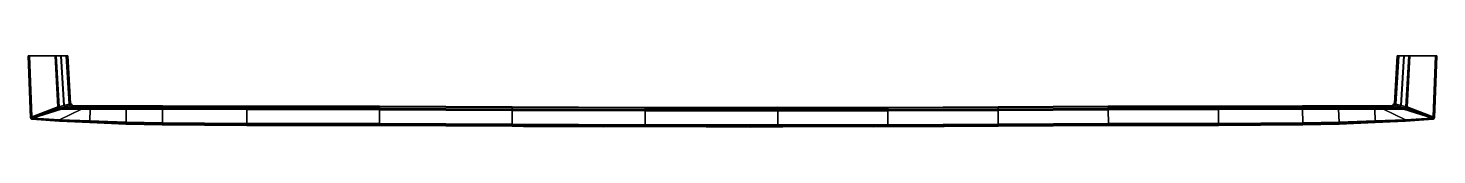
# Model space of a CAD drawing. Extents: x -280 to 280, y -28 to 0.
import ezdxf

# ---------------------------------------------------------------- set-up
doc = ezdxf.new("R2010")
doc.units = 0
doc.layers.add('DESENHOS_IDEN', color=1, linetype='CONTINUOUS')
doc.layers.add('METAL', color=140, linetype='CONTINUOUS')

msp = doc.modelspace()

# ---------------------------------------------------------------- meshes
at = {"layer": 'DESENHOS_IDEN'}
mesh = msp.add_polyface(dxfattribs=at)
corners = [(-82.85, -27.96, -4.65), (-82.85, -28.03, -0.05), (-82.85, -28, 4.56), (-82.85, -27.82, -9.48), (-82.85, -27.86, -8.03), (-82.85, -27.88, 7.95), (-82.85, -27.78, 9.52), (-50.96, -28.1, -4.65), (-50.96, -28.17, -0.05), (-50.96, -28.14, 4.56), (-50.96, -27.96, -9.48), (-50.96, -28, -8.03), (-50.96, -28.02, 7.95), (-50.96, -27.92, 9.52), (-27.92, -28.03, -4.65), (-27.92, -28.11, -0.05), (-27.92, -28.07, 4.56), (-27.92, -27.89, -9.48), (-27.92, -27.93, -8.03), (-27.92, -27.85, 9.52), (-27.92, -27.95, 7.95), (7.31, -28.03, 9.52), (7.31, -28.07, -9.48), (7.31, -28.11, -8.03), (7.31, -28.21, -4.65), (7.31, -28.28, -0.05), (7.31, -28.25, 4.56), (7.31, -28.13, 7.95), (32.97, -27.89, -9.48), (32.97, -27.93, -8.03), (32.97, -27.95, 7.95), (32.97, -27.85, 9.52), (32.97, -28.03, -4.65), (32.97, -28.11, -0.05), (32.97, -28.07, 4.56), (56.01, -27.96, -9.48), (56.01, -28, -8.03), (56.01, -28.1, -4.65), (56.01, -28.17, -0.05), (56.01, -28.14, 4.56), (56.01, -28.02, 7.95), (56.01, -27.92, 9.52), (84.19, -27.82, -9.48), (84.19, -27.86, -8.03), (84.19, -27.78, 9.52), (84.19, -27.96, -4.65), (84.19, -28.03, -0.05), (84.19, -28, 4.56), (84.19, -27.88, 7.95)]
mesh.append_faces([[corners[k] for k in face] for face in [(48, 40, 39, 47), (30, 27, 26, 34), (27, 20, 16, 26), (20, 12, 9, 16), (47, 39, 38, 46), (34, 26, 25, 33), (26, 16, 15, 25), (16, 9, 8, 15), (46, 38, 37, 45), (33, 25, 24, 32), (25, 15, 14, 24), (15, 8, 7, 14), (43, 36, 35, 42), (29, 23, 22, 28), (23, 18, 17, 22), (18, 11, 10, 17), (31, 30, 40, 41), (6, 5, 12, 13), (34, 33, 38, 39), (2, 1, 8, 9), (33, 32, 37, 38), (1, 0, 7, 8), (32, 29, 36, 37), (0, 4, 11, 7), (44, 41, 40, 48), (31, 21, 27, 30), (21, 19, 20, 27), (19, 13, 12, 20), (34, 39, 40, 30), (2, 9, 12, 5), (45, 37, 36, 43), (32, 24, 23, 29), (24, 14, 18, 23), (14, 7, 11, 18), (28, 35, 36, 29), (3, 10, 11, 4)]])
at = {"layer": 'METAL'}
mesh = msp.add_polyface(dxfattribs=at)
corners = [(-279.5, 0, 0.06), (-279.5, 0, 4.6), (-264.43, 0, 4.6), (-263.81, 0, -0.02), (-279.01, 0, 10.21), (-278.09, -24.15, 9.98), (-267.68, -20.27, 9.98), (-268.84, 0, 10.21), (-268.41, 0, -10), (-267.25, -20.27, -10), (-278.09, -24.15, -10), (-279.01, 0, -10), (-279.5, 0, 0.06), (-279.5, 0, -4.48), (-278.56, -24.47, -4.55), (-278.56, -24.55, -0.05), (-277.94, -24.54, 9.98), (-267.16, -20.73, 9.98), (-266.73, -20.73, -10), (-277.94, -24.54, -10), (-278.41, -24.85, -4.55), (-278.41, -24.93, -0.05), (-277.6, -24.79, 9.98), (-266.65, -21.2, 9.98), (-277.6, -24.79, -10), (-266.22, -21.2, -10), (-278.07, -25.18, -0.05), (-278.07, -25.1, 4.44), (-278.41, -24.85, 4.44), (-267.08, -25.41, 9.98), (-258.36, -21.2, 9.98), (-258.36, -21.2, -10), (-267.06, -25.41, -10), (-278.07, -25.1, -4.55), (-267.07, -25.85, -4.55), (-267.07, -25.93, -0.05), (-266.48, 0, -8.01), (-268.41, 0, -10), (-279.01, 0, -10), (-279.5, 0, -8.01), (-279.5, 0, -9.51), (-279.5, 0, -4.48), (-264.34, 0, -4.53), (-279.5, 0, 9.72), (-279.01, 0, 10.21), (-268.84, 0, 10.21), (-279.5, 0, 8.13), (-266.35, 0, 7.93), (-266.48, 0, -8.01), (-265.32, -19.74, -8.04), (-265.22, -19.74, 7.93), (-266.35, 0, 7.93), (-279.5, 0, 9.72), (-279.5, 0, 8.13), (-278.56, -24.37, 7.93), (-278.56, -24.3, 9.5), (-279.5, 0, 4.6), (-278.56, -24.47, 4.44), (-278.56, -24.3, -9.51), (-278.56, -24.37, -8.04), (-279.5, 0, -8.01), (-279.5, 0, -9.51), (-264.81, -20.2, -8.04), (-264.7, -20.2, 7.93), (-278.41, -24.75, 7.93), (-278.41, -24.68, 9.5), (-278.41, -24.68, -9.51), (-278.41, -24.75, -8.04), (-278.07, -24.93, -9.51), (-278.07, -25, -8.04), (-278.07, -25, 7.93), (-278.07, -24.93, 9.5), (-267.07, -25.75, 7.93), (-267.07, -25.68, 9.5), (-267.07, -25.85, 4.44), (-267.07, -25.68, -9.51), (-267.07, -25.75, -8.04)]
mesh.append_faces([[corners[k] for k in face] for face in [(0, 1, 2, 3), (4, 5, 6, 7), (8, 9, 10, 11), (12, 13, 14, 15), (6, 5, 16, 17), (9, 18, 19, 10), (15, 14, 20, 21), (17, 16, 22, 23), (24, 19, 18, 25), (26, 27, 28, 21), (23, 22, 29, 30), (25, 31, 32, 24), (26, 33, 34, 35), (36, 37, 38, 39), (39, 38, 40, 40), (39, 41, 42, 36), (41, 0, 3, 42), (43, 44, 45, 46), (47, 46, 45, 45), (47, 2, 1, 46), (8, 48, 49, 9), (6, 50, 51, 7), (52, 53, 54, 55), (53, 56, 57, 54), (56, 12, 15, 57), (58, 59, 60, 61), (59, 14, 13, 60), (9, 49, 62, 18), (17, 63, 50, 6), (55, 54, 64, 65), (54, 57, 28, 64), (57, 15, 21, 28), (66, 67, 59, 58), (67, 20, 14, 59), (68, 69, 67, 66), (69, 33, 20, 67), (33, 26, 21, 20), (65, 64, 70, 71), (64, 28, 27, 70), (71, 70, 72, 73), (70, 27, 74, 72), (27, 26, 35, 74), (75, 76, 69, 68), (76, 34, 33, 69), (5, 4, 52, 55), (11, 10, 58, 61), (55, 65, 16, 5), (10, 19, 66, 58), (65, 71, 22, 16), (19, 24, 68, 66), (71, 73, 29, 22), (24, 32, 75, 68)]])
mesh = msp.add_polyface(dxfattribs=at)
corners = [(-263.81, 0, -0.02), (-264.43, 0, 4.6), (-263.27, -19.11, 4.44), (-262.65, -18.89, -0.03), (-262.75, -19.58, 4.44), (-262.14, -19.36, -0.03), (-261.62, -19.83, -0.03), (-262.15, -20.04, -4.53), (-262.66, -19.58, -4.53), (-262.24, -20.04, 4.44), (-258.36, -20.04, 4.44), (-258.36, -19.83, -0.05), (-254.95, -21.2, 9.98), (-255.06, -25.74, 9.98), (-240.66, -26.38, 9.98), (-240.53, -21.2, 9.98), (-240.53, -19.83, -0.05), (-240.53, -20.04, -4.55), (-254.95, -20.04, -4.55), (-254.95, -19.83, -0.05), (-240.66, -26.38, -10), (-255.06, -25.74, -10), (-254.95, -21.2, -10), (-240.53, -21.2, -10), (-240.68, -27.14, -0.05), (-240.68, -27.06, 4.44), (-255.07, -26.42, 4.44), (-255.07, -26.5, -0.05), (-258.36, -21.2, 9.98), (-267.08, -25.41, 9.98), (-258.36, -20.04, -4.55), (-267.06, -25.41, -10), (-258.36, -21.2, -10), (-267.07, -25.85, 4.44), (-267.07, -25.93, -0.05), (-266.48, 0, -8.01), (-264.34, 0, -4.53), (-263.18, -19.11, -4.53), (-265.32, -19.74, -8.04), (-265.22, -19.74, 7.93), (-266.35, 0, 7.93), (-264.81, -20.2, -8.04), (-264.7, -20.2, 7.93), (-266.65, -21.2, 9.98), (-264.19, -20.67, 7.93), (-267.16, -20.73, 9.98), (-266.73, -20.73, -10), (-264.29, -20.67, -8.04), (-266.22, -21.2, -10), (-258.36, -20.67, -8.04), (-258.36, -21.2, -10), (-258.36, -21.2, 9.98), (-258.36, -20.67, 7.93), (-240.53, -21.2, 9.98), (-240.53, -20.67, 7.93), (-254.95, -20.67, 7.93), (-254.95, -21.2, 9.98), (-240.53, -20.04, 4.44), (-254.95, -20.04, 4.44), (-254.95, -21.2, -10), (-254.95, -20.67, -8.04), (-240.53, -20.67, -8.04), (-240.53, -21.2, -10), (-240.68, -26.89, -9.51), (-240.68, -26.96, -8.04), (-255.07, -26.32, -8.04), (-255.07, -26.25, -9.51), (-240.68, -27.06, -4.55), (-255.07, -26.42, -4.55), (-255.07, -26.25, 9.5), (-255.07, -26.32, 7.93), (-240.68, -26.96, 7.93), (-240.68, -26.89, 9.5), (-267.07, -25.75, -8.04), (-267.07, -25.68, -9.51), (-267.07, -25.85, -4.55), (-267.07, -25.68, 9.5), (-267.07, -25.75, 7.93)]
mesh.append_faces([[corners[k] for k in face] for face in [(0, 1, 2, 3), (3, 2, 4, 5), (6, 7, 8, 5), (6, 9, 10, 11), (12, 13, 14, 15), (16, 17, 18, 19), (20, 21, 22, 23), (24, 25, 26, 27), (28, 29, 13, 12), (19, 18, 30, 11), (21, 31, 32, 22), (27, 26, 33, 34), (35, 36, 37, 38), (36, 0, 3, 37), (39, 2, 1, 40), (38, 37, 8, 41), (37, 3, 5, 8), (42, 4, 2, 39), (43, 44, 42, 45), (44, 9, 4, 42), (9, 6, 5, 4), (46, 41, 47, 48), (41, 8, 7, 47), (48, 47, 49, 50), (47, 7, 30, 49), (7, 6, 11, 30), (51, 52, 44, 43), (52, 10, 9, 44), (53, 54, 55, 56), (54, 57, 58, 55), (57, 16, 19, 58), (59, 60, 61, 62), (60, 18, 17, 61), (63, 64, 65, 66), (64, 67, 68, 65), (67, 24, 27, 68), (69, 70, 71, 72), (70, 26, 25, 71), (56, 55, 52, 51), (55, 58, 10, 52), (58, 19, 11, 10), (50, 49, 60, 59), (49, 30, 18, 60), (66, 65, 73, 74), (65, 68, 75, 73), (68, 27, 34, 75), (76, 77, 70, 69), (77, 33, 26, 70), (69, 72, 14, 13), (21, 20, 63, 66), (76, 69, 13, 29), (31, 21, 66, 74)]])
mesh = msp.add_polyface(dxfattribs=at)
corners = [(264.05, 0, -0.02), (262.9, -18.89, -0.03), (263.51, -19.11, 4.44), (264.67, 0, 4.6), (262.38, -19.36, -0.03), (263, -19.58, 4.44), (261.86, -19.83, -0.03), (262.91, -19.58, -4.53), (262.39, -20.04, -4.53), (258.6, -19.83, -0.05), (258.6, -20.04, 4.44), (262.48, -20.04, 4.44), (255.19, -21.2, 9.98), (240.77, -21.2, 9.98), (240.91, -26.38, 9.98), (255.3, -25.74, 9.98), (240.77, -19.83, -0.05), (255.19, -19.83, -0.05), (255.19, -20.04, -4.55), (240.77, -20.04, -4.55), (240.91, -26.38, -10), (240.77, -21.2, -10), (255.19, -21.2, -10), (255.3, -25.74, -10), (240.92, -27.14, -0.05), (255.31, -26.5, -0.05), (255.31, -26.42, 4.44), (240.92, -27.06, 4.44), (258.6, -21.2, 9.98), (267.32, -25.41, 9.98), (258.6, -20.04, -4.55), (258.6, -21.2, -10), (267.3, -25.41, -10), (267.31, -25.93, -0.05), (267.31, -25.85, 4.44), (266.73, 0, -8.01), (265.57, -19.74, -8.04), (263.42, -19.11, -4.53), (264.58, 0, -4.53), (265.46, -19.74, 7.93), (266.59, 0, 7.93), (265.05, -20.2, -8.04), (264.95, -20.2, 7.93), (266.89, -21.2, 9.98), (267.4, -20.73, 9.98), (264.43, -20.67, 7.93), (266.98, -20.73, -10), (266.46, -21.2, -10), (264.53, -20.67, -8.04), (258.6, -21.2, -10), (258.6, -20.67, -8.04), (258.6, -21.2, 9.98), (258.6, -20.67, 7.93), (240.77, -21.2, 9.98), (255.19, -21.2, 9.98), (255.19, -20.67, 7.93), (240.77, -20.67, 7.93), (255.19, -20.04, 4.44), (240.77, -20.04, 4.44), (255.19, -21.2, -10), (240.77, -21.2, -10), (240.77, -20.67, -8.04), (255.19, -20.67, -8.04), (240.92, -26.89, -9.51), (255.31, -26.25, -9.51), (255.31, -26.32, -8.04), (240.92, -26.96, -8.04), (255.31, -26.42, -4.55), (240.92, -27.06, -4.55), (255.31, -26.25, 9.5), (240.92, -26.89, 9.5), (240.92, -26.96, 7.93), (255.31, -26.32, 7.93), (267.31, -25.68, -9.51), (267.31, -25.75, -8.04), (267.31, -25.85, -4.55), (267.31, -25.68, 9.5), (267.31, -25.75, 7.93)]
mesh.append_faces([[corners[k] for k in face] for face in [(0, 1, 2, 3), (1, 4, 5, 2), (6, 4, 7, 8), (6, 9, 10, 11), (12, 13, 14, 15), (16, 17, 18, 19), (20, 21, 22, 23), (24, 25, 26, 27), (28, 12, 15, 29), (17, 9, 30, 18), (23, 22, 31, 32), (25, 33, 34, 26), (35, 36, 37, 38), (38, 37, 1, 0), (39, 40, 3, 2), (36, 41, 7, 37), (37, 7, 4, 1), (42, 39, 2, 5), (43, 44, 42, 45), (45, 42, 5, 11), (11, 5, 4, 6), (46, 47, 48, 41), (41, 48, 8, 7), (47, 49, 50, 48), (48, 50, 30, 8), (8, 30, 9, 6), (51, 43, 45, 52), (52, 45, 11, 10), (53, 54, 55, 56), (56, 55, 57, 58), (58, 57, 17, 16), (59, 60, 61, 62), (62, 61, 19, 18), (63, 64, 65, 66), (66, 65, 67, 68), (68, 67, 25, 24), (69, 70, 71, 72), (72, 71, 27, 26), (54, 51, 52, 55), (55, 52, 10, 57), (57, 10, 9, 17), (49, 59, 62, 50), (50, 62, 18, 30), (64, 73, 74, 65), (65, 74, 75, 67), (67, 75, 33, 25), (76, 69, 72, 77), (77, 72, 26, 34), (69, 15, 14, 70), (23, 64, 63, 20), (76, 29, 15, 69), (32, 73, 64, 23)]])
mesh = msp.add_polyface(dxfattribs=at)
corners = [(279.74, 0, 0.06), (264.05, 0, -0.02), (264.67, 0, 4.6), (279.74, 0, 4.6), (279.25, 0, 10.21), (269.08, 0, 10.21), (267.92, -20.27, 9.98), (278.33, -24.15, 9.98), (268.65, 0, -10), (279.25, 0, -10), (278.33, -24.15, -10), (267.49, -20.27, -10), (279.74, 0, 0.06), (278.8, -24.55, -0.05), (278.8, -24.47, -4.55), (279.74, 0, -4.48), (267.4, -20.73, 9.98), (278.18, -24.54, 9.98), (278.18, -24.54, -10), (266.98, -20.73, -10), (278.65, -24.93, -0.05), (278.65, -24.85, -4.55), (266.89, -21.2, 9.98), (277.84, -24.79, 9.98), (277.84, -24.79, -10), (266.46, -21.2, -10), (278.31, -25.18, -0.05), (278.65, -24.85, 4.44), (278.31, -25.1, 4.44), (258.6, -21.2, 9.98), (267.32, -25.41, 9.98), (267.3, -25.41, -10), (258.6, -21.2, -10), (267.31, -25.93, -0.05), (267.31, -25.85, -4.55), (278.31, -25.1, -4.55), (279.74, 0, -8.01), (279.74, 0, -9.51), (279.25, 0, -10), (266.73, 0, -8.01), (268.65, 0, -10), (264.58, 0, -4.53), (279.74, 0, -4.48), (269.08, 0, 10.21), (279.25, 0, 10.21), (279.74, 0, 9.72), (279.74, 0, 8.13), (266.59, 0, 7.93), (265.57, -19.74, -8.04), (266.73, 0, -8.01), (266.59, 0, 7.93), (265.46, -19.74, 7.93), (279.74, 0, 9.72), (278.8, -24.3, 9.5), (278.8, -24.37, 7.93), (279.74, 0, 8.13), (278.8, -24.47, 4.44), (279.74, 0, 4.6), (278.8, -24.3, -9.51), (279.74, 0, -9.51), (279.74, 0, -8.01), (278.8, -24.37, -8.04), (265.05, -20.2, -8.04), (264.95, -20.2, 7.93), (278.65, -24.68, 9.5), (278.65, -24.75, 7.93), (278.65, -24.68, -9.51), (278.65, -24.75, -8.04), (278.31, -24.93, -9.51), (278.31, -25, -8.04), (278.31, -24.93, 9.5), (278.31, -25, 7.93), (267.31, -25.68, 9.5), (267.31, -25.75, 7.93), (267.31, -25.85, 4.44), (267.31, -25.68, -9.51), (267.31, -25.75, -8.04)]
mesh.append_faces([[corners[k] for k in face] for face in [(0, 1, 2, 3), (4, 5, 6, 7), (8, 9, 10, 11), (12, 13, 14, 15), (6, 16, 17, 7), (11, 10, 18, 19), (13, 20, 21, 14), (16, 22, 23, 17), (24, 25, 19, 18), (26, 20, 27, 28), (22, 29, 30, 23), (25, 24, 31, 32), (26, 33, 34, 35), (36, 37, 38, 39), (38, 40, 39, 39), (36, 39, 41, 42), (42, 41, 1, 0), (43, 44, 45, 46), (47, 43, 46, 46), (47, 46, 3, 2), (8, 11, 48, 49), (6, 5, 50, 51), (52, 53, 54, 55), (55, 54, 56, 57), (57, 56, 13, 12), (58, 59, 60, 61), (61, 60, 15, 14), (11, 19, 62, 48), (16, 6, 51, 63), (53, 64, 65, 54), (54, 65, 27, 56), (56, 27, 20, 13), (66, 58, 61, 67), (67, 61, 14, 21), (68, 66, 67, 69), (69, 67, 21, 35), (35, 21, 20, 26), (64, 70, 71, 65), (65, 71, 28, 27), (70, 72, 73, 71), (71, 73, 74, 28), (28, 74, 33, 26), (75, 68, 69, 76), (76, 69, 35, 34), (7, 53, 52, 4), (9, 59, 58, 10), (53, 7, 17, 64), (10, 58, 66, 18), (64, 17, 23, 70), (18, 66, 68, 24), (70, 23, 30, 72), (24, 68, 75, 31)]])
mesh = msp.add_polyface(dxfattribs=at)
corners = [(-240.53, -21.2, 9.98), (-240.66, -26.38, 9.98), (-226.23, -26.65, 9.98), (-226.15, -21.2, 9.98), (-226.15, -19.83, -0.05), (-226.15, -20.05, -4.55), (-240.53, -20.04, -4.55), (-240.53, -19.83, -0.05), (-226.23, -26.65, -10), (-240.66, -26.38, -10), (-240.53, -21.2, -10), (-226.15, -21.2, -10), (-226.24, -27.41, -0.05), (-226.24, -27.33, 4.44), (-240.68, -27.06, 4.44), (-240.68, -27.14, -0.05), (-226.15, -21.2, 9.98), (-226.15, -20.67, 7.93), (-240.53, -20.67, 7.93), (-240.53, -21.2, 9.98), (-226.15, -20.05, 4.44), (-240.53, -20.04, 4.44), (-240.53, -21.2, -10), (-240.53, -20.67, -8.04), (-226.15, -20.67, -8.04), (-226.15, -21.2, -10), (-226.24, -27.16, -9.51), (-226.24, -27.23, -8.04), (-240.68, -26.96, -8.04), (-240.68, -26.89, -9.51), (-226.24, -27.33, -4.55), (-240.68, -27.06, -4.55), (-240.68, -26.89, 9.5), (-240.68, -26.96, 7.93), (-226.24, -27.23, 7.93), (-226.24, -27.16, 9.5), (-192.66, -21.34, 9.98), (-192.7, -26.84, 9.98), (-192.66, -21.34, -10), (-192.66, -20.81, -8.04), (-192.66, -20.18, -4.55), (-192.66, -19.96, -0.05), (-192.66, -20.81, 7.93), (-192.66, -21.34, 9.98), (-192.66, -20.18, 4.44), (-192.71, -27.52, -4.55), (-192.71, -27.42, -8.04), (-192.66, -21.34, -10), (-192.7, -26.84, -10), (-192.71, -27.6, -0.05), (-192.71, -27.52, 4.44), (-192.71, -27.35, -9.51), (-192.71, -27.42, 7.93), (-192.71, -27.35, 9.5), (-140.01, -26.89, 9.98), (-139.97, -21.38, 9.98), (-139.97, -20.85, -8.04), (-139.97, -21.38, -10), (-139.97, -20.22, -4.55), (-139.97, -20.01, -0.05), (-139.97, -21.38, 9.98), (-139.97, -20.85, 7.93), (-139.97, -20.22, 4.44), (-140.01, -27.47, -8.04), (-140.01, -27.56, -4.55), (-140.01, -27.56, 4.44), (-140.01, -27.64, -0.05), (-87.31, -27.93, -0.05), (-87.31, -27.85, 4.44), (-140.01, -27.4, -9.51), (-87.31, -27.68, -9.51), (-87.31, -27.75, -8.04), (-87.31, -27.85, -4.55), (-139.97, -21.38, -10), (-140.01, -26.89, -10), (-140.01, -27.47, 7.93), (-140.01, -27.39, 9.5)]
mesh.append_faces([[corners[k] for k in face] for face in [(0, 1, 2, 3), (4, 5, 6, 7), (8, 9, 10, 11), (12, 13, 14, 15), (16, 17, 18, 19), (17, 20, 21, 18), (20, 4, 7, 21), (22, 23, 24, 25), (23, 6, 5, 24), (26, 27, 28, 29), (27, 30, 31, 28), (30, 12, 15, 31), (32, 33, 34, 35), (33, 14, 13, 34), (32, 35, 2, 1), (9, 8, 26, 29), (36, 3, 2, 37), (38, 25, 24, 39), (39, 24, 5, 40), (40, 5, 4, 41), (42, 17, 16, 43), (44, 20, 17, 42), (41, 4, 20, 44), (45, 30, 27, 46), (11, 47, 48, 8), (12, 49, 50, 13), (26, 51, 46, 27), (30, 45, 49, 12), (34, 52, 53, 35), (13, 50, 52, 34), (35, 53, 37, 2), (8, 48, 51, 26), (54, 55, 36, 37), (56, 57, 38, 39), (58, 56, 39, 40), (59, 58, 40, 41), (60, 61, 42, 43), (61, 62, 44, 42), (62, 59, 41, 44), (63, 64, 45, 46), (65, 66, 67, 68), (63, 69, 70, 71), (66, 64, 72, 67), (71, 72, 64, 63), (48, 47, 73, 74), (50, 49, 66, 65), (46, 51, 69, 63), (49, 45, 64, 66), (53, 52, 75, 76), (52, 50, 65, 75), (37, 53, 76, 54), (51, 48, 74, 69)]])
mesh = msp.add_polyface(dxfattribs=at)
corners = [(-34.61, -27.36, -10), (-34.6, -21.84, -10), (18.08, -21.76, -10), (18.08, -27.28, -10), (-34.62, -28.03, 4.44), (-34.62, -28.11, -0.05), (18.08, -28.04, -0.05), (18.08, -27.96, 4.44), (-34.62, -27.94, -8.04), (-34.62, -27.87, -9.51), (18.08, -27.79, -9.51), (18.08, -27.86, -8.04), (-34.62, -28.03, -4.55), (18.08, -27.96, -4.55), (-34.62, -27.86, 9.5), (-34.62, -27.94, 7.93), (18.08, -27.86, 7.93), (18.08, -27.79, 9.5), (-34.61, -27.36, 9.98), (18.08, -27.28, 9.98), (61.83, -27.36, 9.98), (61.82, -21.84, 9.98), (18.08, -21.76, 9.98), (61.82, -21.31, -8.04), (61.82, -21.84, -10), (18.08, -21.76, -10), (18.08, -21.23, -8.04), (61.82, -20.68, -4.55), (18.08, -20.6, -4.55), (61.82, -20.47, -0.05), (18.08, -20.39, -0.05), (61.82, -21.84, 9.98), (61.82, -21.31, 7.93), (18.08, -21.23, 7.93), (18.08, -21.76, 9.98), (61.82, -20.68, 4.44), (18.08, -20.6, 4.44), (-140.01, -26.89, -10), (-139.97, -21.38, -10), (-87.29, -21.66, -10), (-87.31, -27.17, -10), (-140.01, -27.39, 9.5), (-140.01, -27.47, 7.93), (-87.31, -27.75, 7.93), (-87.31, -27.68, 9.5), (-140.01, -27.56, 4.44), (-87.31, -27.85, 4.44), (-140.01, -26.89, 9.98), (-87.31, -27.17, 9.98), (-140.01, -27.4, -9.51), (-87.31, -27.68, -9.51), (-34.6, -21.84, 9.98), (-87.29, -21.66, 9.98), (-34.6, -21.31, -8.04), (-34.6, -21.84, -10), (-87.29, -21.66, -10), (-87.29, -21.13, -8.04), (-34.6, -20.68, -4.55), (-87.29, -20.5, -4.55), (-34.6, -20.47, -0.05), (-87.29, -20.28, -0.05), (-34.6, -21.84, 9.98), (-34.6, -21.31, 7.93), (-87.29, -21.13, 7.93), (-87.29, -21.66, 9.98), (-34.6, -20.68, 4.44), (-87.29, -20.5, 4.44), (-87.31, -27.85, -4.55), (-87.31, -27.75, -8.04), (-139.97, -21.38, 9.98), (-139.97, -21.38, -10), (-139.97, -20.85, -8.04), (-139.97, -20.22, -4.55), (-139.97, -20.01, -0.05), (-139.97, -20.85, 7.93), (-139.97, -21.38, 9.98), (-139.97, -20.22, 4.44), (-87.31, -27.93, -0.05), (61.82, -21.84, -10), (61.83, -27.36, -10)]
mesh.append_faces([[corners[k] for k in face] for face in [(0, 1, 2, 3), (4, 5, 6, 7), (8, 9, 10, 11), (5, 12, 13, 6), (14, 15, 16, 17), (15, 4, 7, 16), (18, 14, 17, 19), (9, 0, 3, 10), (20, 21, 22, 19), (23, 24, 25, 26), (27, 23, 26, 28), (29, 27, 28, 30), (31, 32, 33, 34), (32, 35, 36, 33), (35, 29, 30, 36), (37, 38, 39, 40), (41, 42, 43, 44), (42, 45, 46, 43), (47, 41, 44, 48), (49, 37, 40, 50), (18, 51, 52, 48), (53, 54, 55, 56), (57, 53, 56, 58), (59, 57, 58, 60), (61, 62, 63, 64), (62, 65, 66, 63), (65, 59, 60, 66), (8, 12, 67, 68), (48, 52, 69, 47), (56, 55, 70, 71), (58, 56, 71, 72), (60, 58, 72, 73), (64, 63, 74, 75), (63, 66, 76, 74), (66, 60, 73, 76), (40, 39, 1, 0), (46, 77, 5, 4), (68, 50, 9, 8), (77, 67, 12, 5), (44, 43, 15, 14), (43, 46, 4, 15), (48, 44, 14, 18), (50, 40, 0, 9), (3, 2, 78, 79), (19, 22, 51, 18), (26, 25, 54, 53), (28, 26, 53, 57), (30, 28, 57, 59), (34, 33, 62, 61), (33, 36, 65, 62), (36, 30, 59, 65), (11, 13, 12, 8)]])
mesh = msp.add_polyface(dxfattribs=at)
corners = [(149.33, -26.89, -10), (149.29, -21.38, -10), (193.03, -21.34, -10), (193.08, -26.84, -10), (149.33, -27.56, 4.44), (149.33, -27.64, -0.05), (193.08, -27.6, -0.05), (193.08, -27.52, 4.44), (149.33, -27.47, -8.04), (149.33, -27.4, -9.51), (193.08, -27.35, -9.51), (193.08, -27.42, -8.04), (149.33, -26.89, 9.98), (149.33, -27.39, 9.5), (193.08, -27.35, 9.5), (193.08, -26.84, 9.98), (61.83, -27.94, -8.04), (61.83, -28.03, -4.55), (18.08, -27.96, -4.55), (18.08, -27.86, -8.04), (61.83, -27.36, -10), (61.82, -21.84, -10), (105.56, -21.66, -10), (105.58, -27.17, -10), (61.83, -28.03, 4.44), (61.83, -28.11, -0.05), (105.58, -27.93, -0.05), (105.58, -27.85, 4.44), (61.83, -27.87, -9.51), (105.58, -27.68, -9.51), (105.58, -27.75, -8.04), (105.58, -27.85, -4.55), (61.83, -27.86, 9.5), (61.83, -27.94, 7.93), (105.58, -27.75, 7.93), (105.58, -27.68, 9.5), (61.83, -27.36, 9.98), (105.58, -27.17, 9.98), (149.29, -21.38, 9.98), (105.56, -21.66, 9.98), (149.29, -20.85, -8.04), (149.29, -21.38, -10), (105.56, -21.66, -10), (105.56, -21.13, -8.04), (149.29, -20.22, -4.55), (105.56, -20.5, -4.55), (149.29, -20.01, -0.05), (105.56, -20.28, -0.05), (149.29, -21.38, 9.98), (149.29, -20.85, 7.93), (105.56, -21.13, 7.93), (105.56, -21.66, 9.98), (149.29, -20.22, 4.44), (105.56, -20.5, 4.44), (149.33, -27.56, -4.55), (149.33, -27.47, 7.93), (193.03, -21.34, 9.98), (193.03, -20.81, -8.04), (193.03, -21.34, -10), (193.03, -20.18, -4.55), (193.03, -19.96, -0.05), (193.03, -21.34, 9.98), (193.03, -20.81, 7.93), (193.03, -20.18, 4.44), (61.82, -21.84, 9.98), (61.82, -21.84, -10), (61.82, -21.31, -8.04), (61.82, -20.68, -4.55), (61.82, -20.47, -0.05), (61.82, -21.31, 7.93), (61.82, -21.84, 9.98), (61.82, -20.68, 4.44), (18.08, -27.96, 4.44), (18.08, -28.04, -0.05), (18.08, -27.79, -9.51), (18.08, -27.79, 9.5), (18.08, -27.86, 7.93), (18.08, -27.28, 9.98), (18.08, -27.28, -10)]
mesh.append_faces([[corners[k] for k in face] for face in [(0, 1, 2, 3), (4, 5, 6, 7), (8, 9, 10, 11), (12, 13, 14, 15), (9, 0, 3, 10), (16, 17, 18, 19), (20, 21, 22, 23), (24, 25, 26, 27), (16, 28, 29, 30), (25, 17, 31, 26), (32, 33, 34, 35), (33, 24, 27, 34), (36, 32, 35, 37), (28, 20, 23, 29), (12, 38, 39, 37), (40, 41, 42, 43), (44, 40, 43, 45), (46, 44, 45, 47), (48, 49, 50, 51), (49, 52, 53, 50), (52, 46, 47, 53), (8, 54, 31, 30), (23, 22, 1, 0), (27, 26, 5, 4), (30, 29, 9, 8), (26, 31, 54, 5), (35, 34, 55, 13), (34, 27, 4, 55), (37, 35, 13, 12), (29, 23, 0, 9), (15, 56, 38, 12), (57, 58, 41, 40), (59, 57, 40, 44), (60, 59, 44, 46), (61, 62, 49, 48), (62, 63, 52, 49), (63, 60, 46, 52), (37, 39, 64, 36), (43, 42, 65, 66), (45, 43, 66, 67), (47, 45, 67, 68), (51, 50, 69, 70), (50, 53, 71, 69), (53, 47, 68, 71), (30, 31, 17, 16), (72, 73, 25, 24), (19, 74, 28, 16), (73, 18, 17, 25), (75, 76, 33, 32), (76, 72, 24, 33), (77, 75, 32, 36), (74, 78, 20, 28)]])
mesh = msp.add_polyface(dxfattribs=at)
corners = [(240.77, -21.2, 9.98), (226.39, -21.2, 9.98), (226.48, -26.65, 9.98), (240.91, -26.38, 9.98), (226.39, -19.83, -0.05), (240.77, -19.83, -0.05), (240.77, -20.04, -4.55), (226.39, -20.05, -4.55), (226.48, -26.65, -10), (226.39, -21.2, -10), (240.77, -21.2, -10), (240.91, -26.38, -10), (226.48, -27.41, -0.05), (240.92, -27.14, -0.05), (240.92, -27.06, 4.44), (226.48, -27.33, 4.44), (226.39, -21.2, 9.98), (226.39, -21.2, -10), (226.39, -21.2, 9.98), (240.77, -21.2, 9.98), (240.77, -20.67, 7.93), (226.39, -20.67, 7.93), (240.77, -20.04, 4.44), (226.39, -20.05, 4.44), (240.77, -21.2, -10), (226.39, -21.2, -10), (226.39, -20.67, -8.04), (240.77, -20.67, -8.04), (226.48, -27.16, -9.51), (240.92, -26.89, -9.51), (240.92, -26.96, -8.04), (226.48, -27.23, -8.04), (240.92, -27.06, -4.55), (226.48, -27.33, -4.55), (240.92, -26.89, 9.5), (226.48, -27.16, 9.5), (226.48, -27.23, 7.93), (240.92, -26.96, 7.93), (226.39, -21.2, -10), (226.39, -20.67, -8.04), (226.39, -20.05, -4.55), (226.48, -27.16, 9.5), (226.48, -27.23, 7.93), (226.48, -27.33, 4.44), (226.48, -27.16, -9.51), (226.39, -19.83, -0.05), (226.48, -27.41, -0.05), (226.39, -20.67, 7.93), (226.39, -21.2, 9.98), (226.39, -20.05, 4.44), (226.48, -27.23, -8.04), (226.48, -27.33, -4.55), (193.03, -21.34, -10), (193.08, -26.84, -10), (193.08, -27.6, -0.05), (193.08, -27.52, 4.44), (193.08, -27.35, -9.51), (193.08, -27.42, -8.04), (193.08, -27.52, -4.55), (193.08, -27.42, 7.93), (193.08, -27.35, 9.5), (193.08, -26.84, 9.98), (149.33, -27.64, -0.05), (149.33, -27.56, -4.55), (149.33, -27.39, 9.5), (149.33, -27.47, 7.93), (149.33, -27.56, 4.44), (193.03, -21.34, 9.98), (193.03, -21.34, -10), (193.03, -20.81, -8.04), (193.03, -20.18, -4.55), (193.03, -19.96, -0.05), (193.03, -20.81, 7.93), (193.03, -21.34, 9.98), (193.03, -20.18, 4.44), (149.33, -27.47, -8.04)]
mesh.append_faces([[corners[k] for k in face] for face in [(0, 1, 2, 3), (4, 5, 6, 7), (8, 9, 10, 11), (12, 13, 14, 15), (16, 2, 1, 1), (17, 9, 8, 8), (18, 19, 20, 21), (21, 20, 22, 23), (23, 22, 5, 4), (24, 25, 26, 27), (27, 26, 7, 6), (28, 29, 30, 31), (31, 30, 32, 33), (33, 32, 13, 12), (34, 35, 36, 37), (37, 36, 15, 14), (25, 38, 39, 26), (26, 39, 40, 7), (35, 41, 42, 36), (36, 42, 43, 15), (34, 3, 2, 35), (11, 29, 28, 8), (2, 41, 35, 35), (28, 44, 8, 8), (4, 7, 40, 45), (12, 15, 43, 46), (18, 21, 47, 48), (21, 23, 49, 47), (23, 4, 45, 49), (28, 31, 50, 44), (31, 33, 51, 50), (33, 12, 46, 51), (52, 17, 8, 53), (54, 46, 43, 55), (56, 44, 50, 57), (58, 51, 46, 54), (59, 42, 41, 60), (55, 43, 42, 59), (60, 41, 2, 61), (53, 8, 44, 56), (62, 63, 58, 54), (64, 65, 59, 60), (65, 66, 55, 59), (16, 67, 61, 2), (38, 68, 69, 39), (39, 69, 70, 40), (40, 70, 71, 45), (47, 72, 73, 48), (49, 74, 72, 47), (45, 71, 74, 49), (51, 58, 57, 50), (57, 58, 63, 75)]])

doc.saveas('drawing.dxf')
